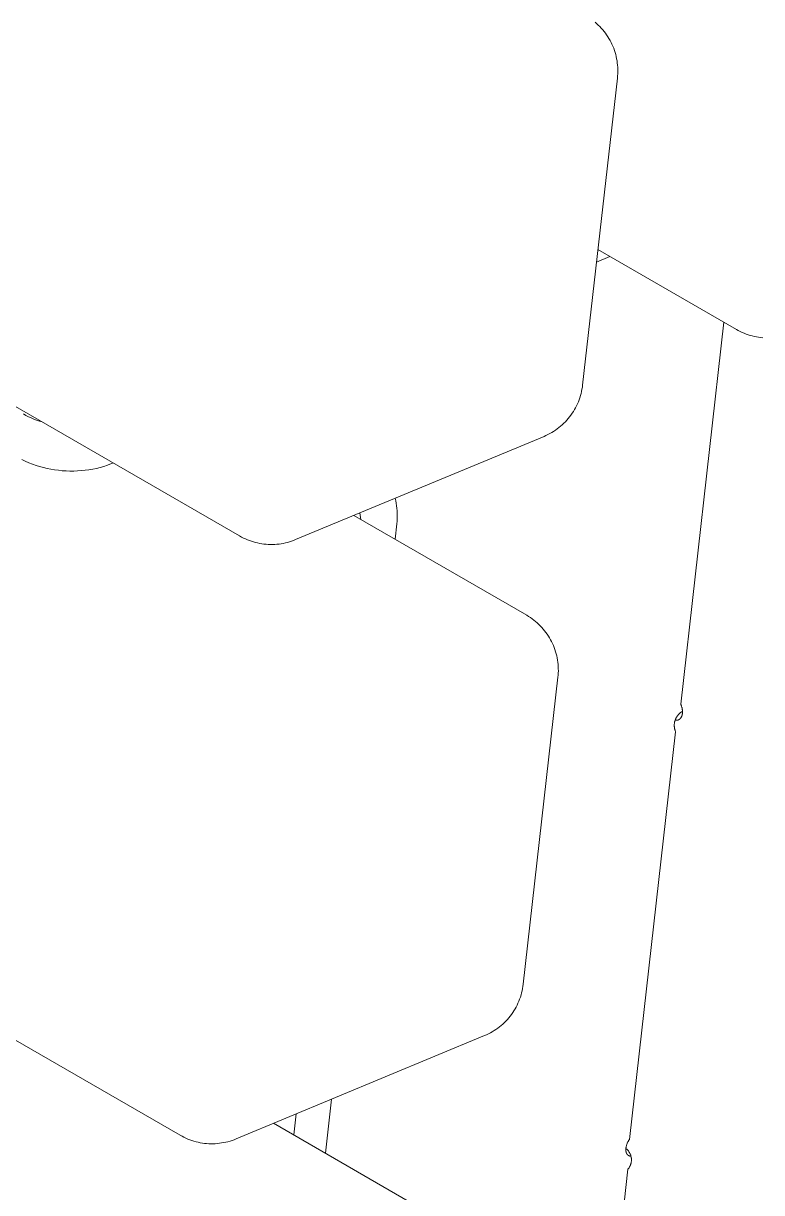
# Model space of a CAD drawing. Header units: millimetres. Extents: x -80 to 4518, y -398 to 2524.
# Drawn here: x 4392.6 to 4450.9, y 2158.3 to 2250.6 of the extents above; entities that cross this region are included whole.
import ezdxf

# ---------------------------------------------------------------- set-up
doc = ezdxf.new("R2010")
doc.units = ezdxf.units.MM
doc.layers.add('ZANO_R', color=7, linetype='Continuous', lineweight=0)

msp = doc.modelspace()

# ---------------------------------------------------------------- linework, layer by layer
at = {"layer": 'ZANO_R'}
for p, q in [((4409.667, 2210.122), (4201.842, 2330.109)), ((4404.972, 2162.824), (4197.147, 2282.812)), ((4437.721, 2250.67), (4437.85, 2250.559)), ((4437.85, 2250.559), (4437.975, 2250.443)), ((4437.975, 2250.443), (4438.096, 2250.323)), ((4438.096, 2250.323), (4438.214, 2250.199)), ((4438.214, 2250.199), (4438.327, 2250.071)), ((4438.327, 2250.071), (4438.435, 2249.939)), ((4438.435, 2249.939), (4438.539, 2249.804)), ((4438.539, 2249.804), (4438.638, 2249.665)), ((4438.638, 2249.665), (4438.733, 2249.523)), ((4438.733, 2249.523), (4438.822, 2249.378)), ((4438.822, 2249.378), (4438.907, 2249.23)), ((4438.907, 2249.23), (4438.986, 2249.079)), ((4438.986, 2249.079), (4439.06, 2248.925)), ((4439.06, 2248.925), (4439.129, 2248.769)), ((4439.129, 2248.769), (4439.193, 2248.611)), ((4439.193, 2248.611), (4439.251, 2248.45)), ((4439.251, 2248.45), (4439.303, 2248.288)), ((4439.303, 2248.288), (4439.351, 2248.124)), ((4439.351, 2248.124), (4439.392, 2247.959)), ((4439.392, 2247.959), (4439.428, 2247.792)), ((4439.428, 2247.792), (4439.458, 2247.624)), ((4439.458, 2247.624), (4439.482, 2247.455)), ((4439.482, 2247.455), (4439.501, 2247.286)), ((4439.501, 2247.286), (4439.513, 2247.115)), ((4439.513, 2247.115), (4439.52, 2246.945)), ((4439.49, 2246.264), (4436.743, 2222.037)), ((4439.506, 2246.434), (4439.49, 2246.264)), ((4439.517, 2246.604), (4439.506, 2246.434)), ((4439.521, 2246.774), (4439.517, 2246.604)), ((4439.52, 2246.945), (4439.521, 2246.774)), ((4448.882, 2226.419), (4437.955, 2232.728)), ((4438.899, 2232.183), (4437.844, 2231.745)), ((4447.898, 2226.987), (4444.482, 2196.853)), ((4449.031, 2226.336), (4448.882, 2226.419)), ((4449.182, 2226.259), (4449.031, 2226.336)), ((4449.336, 2226.187), (4449.182, 2226.259)), ((4449.492, 2226.12), (4449.336, 2226.187)), ((4449.651, 2226.059), (4449.492, 2226.12)), ((4449.811, 2226.002), (4449.651, 2226.059)), ((4449.973, 2225.952), (4449.811, 2226.002)), ((4450.137, 2225.907), (4449.973, 2225.952)), ((4450.302, 2225.867), (4450.137, 2225.907)), ((4450.469, 2225.833), (4450.302, 2225.867)), ((4450.636, 2225.805), (4450.469, 2225.833)), ((4450.805, 2225.783), (4450.636, 2225.805)), ((4450.974, 2225.766), (4450.805, 2225.783)), ((4436.574, 2221.197), (4436.523, 2221.033)), ((4436.619, 2221.362), (4436.574, 2221.197)), ((4436.659, 2221.529), (4436.619, 2221.362)), ((4436.693, 2221.698), (4436.659, 2221.529)), ((4436.721, 2221.867), (4436.693, 2221.698)), ((4436.743, 2222.037), (4436.721, 2221.867)), ((4436.185, 2220.245), (4436.102, 2220.095)), ((4436.264, 2220.398), (4436.185, 2220.245)), ((4436.337, 2220.553), (4436.264, 2220.398)), ((4436.404, 2220.711), (4436.337, 2220.553)), ((4436.466, 2220.871), (4436.404, 2220.711)), ((4436.523, 2221.033), (4436.466, 2220.871)), ((4392.801, 2219.639), (4392.599, 2219.75)), ((4393.007, 2219.536), (4392.801, 2219.639)), ((4393.217, 2219.439), (4393.007, 2219.536)), ((4393.429, 2219.349), (4393.217, 2219.439)), ((4393.644, 2219.265), (4393.429, 2219.349)), ((4435.611, 2219.393), (4435.498, 2219.263)), ((4435.718, 2219.527), (4435.611, 2219.393)), ((4435.822, 2219.664), (4435.718, 2219.527)), ((4435.92, 2219.804), (4435.822, 2219.664)), ((4436.014, 2219.948), (4435.92, 2219.804)), ((4436.102, 2220.095), (4436.014, 2219.948)), ((4393.862, 2219.189), (4393.644, 2219.265)), ((4394.082, 2219.12), (4393.862, 2219.189)), ((4434.597, 2218.473), (4434.454, 2218.379)), ((4434.737, 2218.572), (4434.597, 2218.473)), ((4434.874, 2218.676), (4434.737, 2218.572)), ((4435.007, 2218.785), (4434.874, 2218.676)), ((4435.136, 2218.898), (4435.007, 2218.785)), ((4435.261, 2219.016), (4435.136, 2218.898)), ((4435.382, 2219.138), (4435.261, 2219.016)), ((4435.498, 2219.263), (4435.382, 2219.138)), ((4433.694, 2217.983), (4414.086, 2209.835)), ((4433.851, 2218.052), (4433.694, 2217.983)), ((4434.006, 2218.126), (4433.851, 2218.052)), ((4434.158, 2218.205), (4434.006, 2218.126)), ((4434.308, 2218.289), (4434.158, 2218.205)), ((4434.454, 2218.379), (4434.308, 2218.289)), ((4392.75, 2216.024), (4392.476, 2216.152)), ((4393.028, 2215.906), (4392.75, 2216.024)), ((4393.31, 2215.797), (4393.028, 2215.906)), ((4393.596, 2215.698), (4393.31, 2215.797)), ((4393.884, 2215.608), (4393.596, 2215.698)), ((4398.955, 2215.612), (4398.663, 2215.532)), ((4399.243, 2215.703), (4398.955, 2215.612)), ((4399.684, 2215.886), (4399.243, 2215.703)), ((4394.176, 2215.528), (4393.884, 2215.608)), ((4394.47, 2215.458), (4394.176, 2215.528)), ((4394.766, 2215.398), (4394.47, 2215.458)), ((4395.064, 2215.347), (4394.766, 2215.398)), ((4395.364, 2215.307), (4395.064, 2215.347)), ((4395.665, 2215.277), (4395.364, 2215.307)), ((4395.966, 2215.257), (4395.665, 2215.277)), ((4396.269, 2215.247), (4395.966, 2215.257)), ((4396.571, 2215.247), (4396.269, 2215.247)), ((4396.873, 2215.258), (4396.571, 2215.247)), ((4397.175, 2215.278), (4396.873, 2215.258)), ((4397.475, 2215.309), (4397.175, 2215.278)), ((4397.775, 2215.35), (4397.475, 2215.309)), ((4398.073, 2215.4), (4397.775, 2215.35)), ((4398.369, 2215.461), (4398.073, 2215.4)), ((4398.663, 2215.532), (4398.369, 2215.461)), ((4421.953, 2213.104), (4421.995, 2212.906)), ((4421.995, 2212.906), (4422.03, 2212.707)), ((4419.152, 2211.94), (4419.188, 2211.765)), ((4422.03, 2212.707), (4422.058, 2212.506)), ((4422.058, 2212.506), (4422.08, 2212.305)), ((4422.08, 2212.305), (4422.096, 2212.103)), ((4422.096, 2212.103), (4422.105, 2211.901)), ((4418.675, 2211.742), (4432.326, 2203.86)), ((4419.188, 2211.765), (4419.219, 2211.589)), ((4419.219, 2211.589), (4419.246, 2211.412)), ((4422.075, 2211.093), (4421.935, 2209.859)), ((4422.092, 2211.294), (4422.075, 2211.093)), ((4422.103, 2211.497), (4422.092, 2211.294)), ((4422.107, 2211.699), (4422.103, 2211.497)), ((4422.105, 2211.901), (4422.107, 2211.699)), ((4409.816, 2210.039), (4409.667, 2210.122)), ((4409.967, 2209.962), (4409.816, 2210.039)), ((4410.121, 2209.89), (4409.967, 2209.962)), ((4410.277, 2209.823), (4410.121, 2209.89)), ((4410.436, 2209.761), (4410.277, 2209.823)), ((4410.596, 2209.705), (4410.436, 2209.761)), ((4410.758, 2209.654), (4410.596, 2209.705)), ((4410.922, 2209.609), (4410.758, 2209.654)), ((4411.087, 2209.57), (4410.922, 2209.609)), ((4411.254, 2209.536), (4411.087, 2209.57)), ((4411.421, 2209.508), (4411.254, 2209.536)), ((4411.589, 2209.485), (4411.421, 2209.508)), ((4411.759, 2209.468), (4411.589, 2209.485)), ((4411.928, 2209.457), (4411.759, 2209.468)), ((4412.098, 2209.452), (4411.928, 2209.457)), ((4412.268, 2209.453), (4412.098, 2209.452)), ((4412.438, 2209.459), (4412.268, 2209.453)), ((4412.607, 2209.471), (4412.438, 2209.459)), ((4412.776, 2209.489), (4412.607, 2209.471)), ((4412.944, 2209.512), (4412.776, 2209.489)), ((4413.112, 2209.542), (4412.944, 2209.512)), ((4413.278, 2209.577), (4413.112, 2209.542)), ((4413.443, 2209.617), (4413.278, 2209.577)), ((4413.606, 2209.663), (4413.443, 2209.617)), ((4413.768, 2209.715), (4413.606, 2209.663)), ((4413.928, 2209.772), (4413.768, 2209.715)), ((4414.086, 2209.835), (4413.928, 2209.772)), ((4432.326, 2203.86), (4432.473, 2203.772)), ((4432.473, 2203.772), (4432.616, 2203.68)), ((4432.616, 2203.68), (4432.756, 2203.582)), ((4432.756, 2203.582), (4432.892, 2203.48)), ((4432.892, 2203.48), (4433.025, 2203.373)), ((4433.025, 2203.373), (4433.155, 2203.261)), ((4433.155, 2203.261), (4433.28, 2203.146)), ((4433.28, 2203.146), (4433.401, 2203.026)), ((4433.401, 2203.026), (4433.518, 2202.902)), ((4433.518, 2202.902), (4433.631, 2202.774)), ((4433.631, 2202.774), (4433.74, 2202.642)), ((4433.74, 2202.642), (4433.844, 2202.507)), ((4433.844, 2202.507), (4433.943, 2202.368)), ((4433.943, 2202.368), (4434.037, 2202.226)), ((4434.037, 2202.226), (4434.127, 2202.081)), ((4434.127, 2202.081), (4434.211, 2201.933)), ((4434.211, 2201.933), (4434.291, 2201.782)), ((4434.291, 2201.782), (4434.365, 2201.628)), ((4434.365, 2201.628), (4434.434, 2201.472)), ((4434.434, 2201.472), (4434.497, 2201.314)), ((4434.497, 2201.314), (4434.556, 2201.153)), ((4434.556, 2201.153), (4434.608, 2200.991)), ((4434.608, 2200.991), (4434.655, 2200.827)), ((4434.655, 2200.827), (4434.697, 2200.662)), ((4434.697, 2200.662), (4434.732, 2200.495)), ((4434.732, 2200.495), (4434.763, 2200.327)), ((4434.763, 2200.327), (4434.787, 2200.158)), ((4434.787, 2200.158), (4434.805, 2199.988)), ((4434.805, 2199.988), (4434.818, 2199.818)), ((4434.811, 2199.136), (4434.795, 2198.967)), ((4434.821, 2199.307), (4434.811, 2199.136)), ((4434.818, 2199.818), (4434.825, 2199.648)), ((4434.826, 2199.477), (4434.821, 2199.307)), ((4434.825, 2199.648), (4434.826, 2199.477)), ((4434.795, 2198.967), (4432.048, 2174.74)), ((4444.482, 2196.853), (4444.496, 2196.821)), ((4444.496, 2196.821), (4444.511, 2196.789)), ((4444.511, 2196.789), (4444.524, 2196.756)), ((4444.513, 2196.21), (4444.55, 2196.235)), ((4444.524, 2196.756), (4444.537, 2196.722)), ((4444.537, 2196.722), (4444.549, 2196.688)), ((4444.549, 2196.688), (4444.56, 2196.654)), ((4444.55, 2196.235), (4444.587, 2196.259)), ((4444.56, 2196.654), (4444.571, 2196.619)), ((4444.571, 2196.619), (4444.581, 2196.584)), ((4444.581, 2196.584), (4444.589, 2196.548)), ((4444.587, 2196.259), (4444.626, 2196.282)), ((4444.589, 2196.548), (4444.597, 2196.512)), ((4444.597, 2196.512), (4444.605, 2196.477)), ((4444.605, 2196.477), (4444.611, 2196.441)), ((4444.611, 2196.441), (4444.616, 2196.405)), ((4444.616, 2196.405), (4444.62, 2196.369)), ((4444.62, 2196.369), (4444.623, 2196.333)), ((4444.623, 2196.333), (4444.625, 2196.298)), ((4444.625, 2196.298), (4444.626, 2196.263)), ((4444.626, 2196.263), (4444.626, 2196.228)), ((4443.981, 2195.27), (4443.985, 2195.314)), ((4443.985, 2195.314), (4443.991, 2195.359)), ((4443.991, 2195.359), (4443.998, 2195.403)), ((4443.998, 2195.403), (4444.007, 2195.446)), ((4444.007, 2195.446), (4444.018, 2195.49)), ((4444.018, 2195.49), (4444.03, 2195.533)), ((4444.03, 2195.533), (4444.043, 2195.575)), ((4444.043, 2195.575), (4444.058, 2195.617)), ((4444.062, 2195.577), (4444.053, 2195.578)), ((4444.058, 2195.617), (4444.074, 2195.659)), ((4444.072, 2195.576), (4444.062, 2195.577)), ((4444.081, 2195.575), (4444.072, 2195.576)), ((4444.074, 2195.659), (4444.092, 2195.7)), ((4444.09, 2195.574), (4444.081, 2195.575)), ((4444.099, 2195.574), (4444.09, 2195.574)), ((4444.092, 2195.7), (4444.111, 2195.74)), ((4444.108, 2195.573), (4444.099, 2195.574)), ((4444.118, 2195.573), (4444.108, 2195.573)), ((4444.111, 2195.74), (4444.132, 2195.779)), ((4444.127, 2195.573), (4444.118, 2195.573)), ((4444.136, 2195.573), (4444.127, 2195.573)), ((4444.132, 2195.779), (4444.154, 2195.818)), ((4444.145, 2195.573), (4444.136, 2195.573)), ((4444.154, 2195.574), (4444.145, 2195.573)), ((4444.154, 2195.818), (4444.177, 2195.856)), ((4444.163, 2195.574), (4444.154, 2195.574)), ((4444.172, 2195.575), (4444.163, 2195.574)), ((4444.181, 2195.576), (4444.172, 2195.575)), ((4444.177, 2195.856), (4444.202, 2195.893)), ((4444.19, 2195.577), (4444.181, 2195.576)), ((4444.198, 2195.579), (4444.19, 2195.577)), ((4444.207, 2195.58), (4444.198, 2195.579)), ((4444.202, 2195.893), (4444.228, 2195.93)), ((4444.216, 2195.582), (4444.207, 2195.58)), ((4444.225, 2195.584), (4444.216, 2195.582)), ((4444.233, 2195.586), (4444.225, 2195.584)), ((4444.228, 2195.93), (4444.255, 2195.965)), ((4444.242, 2195.588), (4444.233, 2195.586)), ((4444.25, 2195.59), (4444.242, 2195.588)), ((4444.259, 2195.593), (4444.25, 2195.59)), ((4444.255, 2195.965), (4444.283, 2195.999)), ((4444.267, 2195.595), (4444.259, 2195.593)), ((4444.275, 2195.598), (4444.267, 2195.595)), ((4444.284, 2195.601), (4444.275, 2195.598)), ((4444.283, 2195.999), (4444.313, 2196.033)), ((4444.292, 2195.604), (4444.284, 2195.601)), ((4444.3, 2195.608), (4444.292, 2195.604)), ((4444.308, 2195.611), (4444.3, 2195.608)), ((4444.316, 2195.615), (4444.308, 2195.611)), ((4444.313, 2196.033), (4444.344, 2196.065)), ((4444.324, 2195.619), (4444.316, 2195.615)), ((4444.331, 2195.623), (4444.324, 2195.619)), ((4444.339, 2195.627), (4444.331, 2195.623)), ((4444.347, 2195.631), (4444.339, 2195.627)), ((4444.344, 2196.065), (4444.375, 2196.096)), ((4444.354, 2195.636), (4444.347, 2195.631)), ((4444.361, 2195.64), (4444.354, 2195.636)), ((4444.369, 2195.645), (4444.361, 2195.64)), ((4444.376, 2195.65), (4444.369, 2195.645)), ((4444.375, 2196.096), (4444.408, 2196.127)), ((4444.383, 2195.655), (4444.376, 2195.65)), ((4444.39, 2195.66), (4444.383, 2195.655)), ((4444.397, 2195.665), (4444.39, 2195.66)), ((4444.404, 2195.671), (4444.397, 2195.665)), ((4444.411, 2195.677), (4444.404, 2195.671)), ((4444.408, 2196.127), (4444.442, 2196.155)), ((4444.417, 2195.682), (4444.411, 2195.677)), ((4444.424, 2195.688), (4444.417, 2195.682)), ((4444.43, 2195.694), (4444.424, 2195.688)), ((4444.437, 2195.7), (4444.43, 2195.694)), ((4444.443, 2195.707), (4444.437, 2195.7)), ((4444.442, 2196.155), (4444.477, 2196.183)), ((4444.449, 2195.713), (4444.443, 2195.707)), ((4444.455, 2195.719), (4444.449, 2195.713)), ((4444.461, 2195.726), (4444.455, 2195.719)), ((4444.467, 2195.733), (4444.461, 2195.726)), ((4444.478, 2195.747), (4444.467, 2195.733)), ((4444.477, 2196.183), (4444.513, 2196.21)), ((4444.489, 2195.761), (4444.478, 2195.747)), ((4444.499, 2195.775), (4444.489, 2195.761)), ((4444.509, 2195.79), (4444.499, 2195.775)), ((4444.519, 2195.806), (4444.509, 2195.79)), ((4444.528, 2195.821), (4444.519, 2195.806)), ((4444.534, 2195.833), (4444.528, 2195.821)), ((4444.54, 2195.844), (4444.534, 2195.833)), ((4444.546, 2195.856), (4444.54, 2195.844)), ((4444.552, 2195.868), (4444.546, 2195.856)), ((4444.557, 2195.881), (4444.552, 2195.868)), ((4444.563, 2195.893), (4444.557, 2195.881)), ((4444.568, 2195.906), (4444.563, 2195.893)), ((4444.573, 2195.919), (4444.568, 2195.906)), ((4444.578, 2195.933), (4444.573, 2195.919)), ((4444.582, 2195.946), (4444.578, 2195.933)), ((4444.587, 2195.96), (4444.582, 2195.946)), ((4444.591, 2195.974), (4444.587, 2195.96)), ((4444.595, 2195.989), (4444.591, 2195.974)), ((4444.599, 2196.003), (4444.595, 2195.989)), ((4444.602, 2196.018), (4444.599, 2196.003)), ((4444.605, 2196.033), (4444.602, 2196.018)), ((4444.611, 2196.064), (4444.605, 2196.033)), ((4444.616, 2196.095), (4444.611, 2196.064)), ((4444.62, 2196.128), (4444.616, 2196.095)), ((4444.623, 2196.161), (4444.62, 2196.128)), ((4444.625, 2196.194), (4444.623, 2196.161)), ((4444.626, 2196.228), (4444.625, 2196.194)), ((4440.436, 2162.498), (4444.082, 2194.66)), ((4443.977, 2195.181), (4443.978, 2195.225)), ((4443.977, 2195.136), (4443.977, 2195.181)), ((4443.979, 2195.092), (4443.977, 2195.136)), ((4443.978, 2195.225), (4443.981, 2195.27)), ((4443.983, 2195.047), (4443.979, 2195.092)), ((4443.988, 2195.003), (4443.983, 2195.047)), ((4443.994, 2194.959), (4443.988, 2195.003)), ((4444.002, 2194.915), (4443.994, 2194.959)), ((4444.012, 2194.871), (4444.002, 2194.915)), ((4444.023, 2194.828), (4444.012, 2194.871)), ((4444.036, 2194.786), (4444.023, 2194.828)), ((4444.05, 2194.743), (4444.036, 2194.786)), ((4444.065, 2194.701), (4444.05, 2194.743)), ((4444.082, 2194.66), (4444.065, 2194.701)), ((4431.964, 2174.232), (4431.924, 2174.065)), ((4431.997, 2174.401), (4431.964, 2174.232)), ((4432.026, 2174.57), (4431.997, 2174.401)), ((4432.048, 2174.74), (4432.026, 2174.57)), ((4431.641, 2173.256), (4431.568, 2173.101)), ((4431.709, 2173.414), (4431.641, 2173.256)), ((4431.771, 2173.574), (4431.709, 2173.414)), ((4431.828, 2173.736), (4431.771, 2173.574)), ((4431.879, 2173.9), (4431.828, 2173.736)), ((4431.924, 2174.065), (4431.879, 2173.9)), ((4431.126, 2172.367), (4431.023, 2172.229)), ((4431.225, 2172.507), (4431.126, 2172.367)), ((4431.318, 2172.651), (4431.225, 2172.507)), ((4431.407, 2172.798), (4431.318, 2172.651)), ((4431.49, 2172.948), (4431.407, 2172.798)), ((4431.568, 2173.101), (4431.49, 2172.948)), ((4430.179, 2171.379), (4430.042, 2171.275)), ((4430.311, 2171.488), (4430.179, 2171.379)), ((4430.44, 2171.601), (4430.311, 2171.488)), ((4430.565, 2171.719), (4430.44, 2171.601)), ((4430.686, 2171.84), (4430.565, 2171.719)), ((4430.803, 2171.966), (4430.686, 2171.84)), ((4430.915, 2172.096), (4430.803, 2171.966)), ((4431.023, 2172.229), (4430.915, 2172.096)), ((4428.998, 2170.686), (4409.391, 2162.537)), ((4429.156, 2170.755), (4428.998, 2170.686)), ((4429.311, 2170.829), (4429.156, 2170.755)), ((4429.463, 2170.908), (4429.311, 2170.829)), ((4429.612, 2170.992), (4429.463, 2170.908)), ((4429.759, 2171.082), (4429.612, 2170.992)), ((4429.902, 2171.176), (4429.759, 2171.082)), ((4430.042, 2171.275), (4429.902, 2171.176)), ((4416.925, 2165.668), (4416.442, 2161.406)), ((4414.124, 2164.504), (4413.936, 2162.852)), ((4412.351, 2163.768), (4426.833, 2155.407)), ((4405.121, 2162.742), (4404.972, 2162.824)), ((4405.272, 2162.665), (4405.121, 2162.742)), ((4405.426, 2162.593), (4405.272, 2162.665)), ((4405.582, 2162.526), (4405.426, 2162.593)), ((4405.74, 2162.464), (4405.582, 2162.526)), ((4405.901, 2162.408), (4405.74, 2162.464)), ((4406.063, 2162.357), (4405.901, 2162.408)), ((4406.227, 2162.312), (4406.063, 2162.357)), ((4406.392, 2162.273), (4406.227, 2162.312)), ((4406.558, 2162.239), (4406.392, 2162.273)), ((4406.726, 2162.211), (4406.558, 2162.239)), ((4406.894, 2162.188), (4406.726, 2162.211)), ((4407.063, 2162.171), (4406.894, 2162.188)), ((4407.233, 2162.16), (4407.063, 2162.171)), ((4407.403, 2162.155), (4407.233, 2162.16)), ((4407.573, 2162.156), (4407.403, 2162.155)), ((4407.742, 2162.162), (4407.573, 2162.156)), ((4407.912, 2162.174), (4407.742, 2162.162)), ((4408.081, 2162.192), (4407.912, 2162.174)), ((4408.249, 2162.215), (4408.081, 2162.192)), ((4408.416, 2162.245), (4408.249, 2162.215)), ((4408.583, 2162.279), (4408.416, 2162.245)), ((4408.748, 2162.32), (4408.583, 2162.279)), ((4408.911, 2162.366), (4408.748, 2162.32)), ((4409.073, 2162.418), (4408.911, 2162.366)), ((4409.233, 2162.475), (4409.073, 2162.418)), ((4409.391, 2162.537), (4409.233, 2162.475)), ((4440.217, 2162.053), (4440.229, 2162.09)), ((4440.229, 2162.09), (4440.242, 2162.127)), ((4440.242, 2162.127), (4440.256, 2162.163)), ((4440.256, 2162.163), (4440.271, 2162.199)), ((4440.271, 2162.199), (4440.286, 2162.234)), ((4440.286, 2162.234), (4440.303, 2162.27)), ((4440.303, 2162.27), (4440.32, 2162.304)), ((4440.32, 2162.304), (4440.338, 2162.338)), ((4440.338, 2162.338), (4440.357, 2162.372)), ((4440.357, 2162.372), (4440.376, 2162.405)), ((4440.376, 2162.405), (4440.395, 2162.437)), ((4440.395, 2162.437), (4440.415, 2162.468)), ((4440.415, 2162.468), (4440.436, 2162.498)), ((4440.155, 2161.7), (4440.156, 2161.733)), ((4440.155, 2161.668), (4440.155, 2161.7)), ((4440.155, 2161.652), (4440.155, 2161.668)), ((4440.156, 2161.637), (4440.155, 2161.652)), ((4440.156, 2161.733), (4440.158, 2161.767)), ((4440.157, 2161.622), (4440.156, 2161.637)), ((4440.158, 2161.607), (4440.157, 2161.622)), ((4440.158, 2161.767), (4440.162, 2161.801)), ((4440.159, 2161.592), (4440.158, 2161.607)), ((4440.159, 2161.78), (4440.19, 2161.755)), ((4440.161, 2161.577), (4440.159, 2161.592)), ((4440.163, 2161.563), (4440.161, 2161.577)), ((4440.162, 2161.801), (4440.166, 2161.836)), ((4440.165, 2161.549), (4440.163, 2161.563)), ((4440.168, 2161.535), (4440.165, 2161.549)), ((4440.166, 2161.836), (4440.172, 2161.872)), ((4440.17, 2161.521), (4440.168, 2161.535)), ((4440.173, 2161.508), (4440.17, 2161.521)), ((4440.172, 2161.872), (4440.178, 2161.908)), ((4440.176, 2161.495), (4440.173, 2161.508)), ((4440.18, 2161.482), (4440.176, 2161.495)), ((4440.178, 2161.908), (4440.186, 2161.944)), ((4440.183, 2161.47), (4440.18, 2161.482)), ((4440.187, 2161.457), (4440.183, 2161.47)), ((4440.186, 2161.944), (4440.195, 2161.98)), ((4440.191, 2161.446), (4440.187, 2161.457)), ((4440.19, 2161.755), (4440.219, 2161.729)), ((4440.196, 2161.431), (4440.191, 2161.446)), ((4440.195, 2161.98), (4440.205, 2162.017)), ((4440.202, 2161.417), (4440.196, 2161.431)), ((4440.208, 2161.404), (4440.202, 2161.417)), ((4440.205, 2162.017), (4440.217, 2162.053)), ((4440.214, 2161.39), (4440.208, 2161.404)), ((4440.221, 2161.377), (4440.214, 2161.39)), ((4440.219, 2161.729), (4440.248, 2161.703)), ((4440.228, 2161.364), (4440.221, 2161.377)), ((4440.235, 2161.351), (4440.228, 2161.364)), ((4440.243, 2161.339), (4440.235, 2161.351)), ((4440.247, 2161.333), (4440.243, 2161.339)), ((4440.251, 2161.327), (4440.247, 2161.333)), ((4440.248, 2161.703), (4440.276, 2161.675)), ((4440.256, 2161.322), (4440.251, 2161.327)), ((4440.26, 2161.316), (4440.256, 2161.322)), ((4440.264, 2161.31), (4440.26, 2161.316)), ((4440.269, 2161.305), (4440.264, 2161.31)), ((4440.273, 2161.299), (4440.269, 2161.305)), ((4440.278, 2161.294), (4440.273, 2161.299)), ((4440.276, 2161.675), (4440.303, 2161.647)), ((4440.283, 2161.289), (4440.278, 2161.294)), ((4440.288, 2161.284), (4440.283, 2161.289)), ((4440.293, 2161.279), (4440.288, 2161.284)), ((4440.298, 2161.274), (4440.293, 2161.279)), ((4440.303, 2161.269), (4440.298, 2161.274)), ((4440.303, 2161.647), (4440.328, 2161.617)), ((4440.308, 2161.264), (4440.303, 2161.269)), ((4440.314, 2161.26), (4440.308, 2161.264)), ((4440.319, 2161.255), (4440.314, 2161.26)), ((4440.325, 2161.251), (4440.319, 2161.255)), ((4440.33, 2161.247), (4440.325, 2161.251)), ((4440.328, 2161.617), (4440.353, 2161.587)), ((4440.336, 2161.242), (4440.33, 2161.247)), ((4440.342, 2161.238), (4440.336, 2161.242)), ((4440.348, 2161.235), (4440.342, 2161.238)), ((4440.353, 2161.231), (4440.348, 2161.235)), ((4440.353, 2161.587), (4440.377, 2161.556)), ((4440.359, 2161.227), (4440.353, 2161.231)), ((4440.366, 2161.224), (4440.359, 2161.227)), ((4440.372, 2161.22), (4440.366, 2161.224)), ((4440.378, 2161.217), (4440.372, 2161.22)), ((4440.377, 2161.556), (4440.4, 2161.524)), ((4440.384, 2161.214), (4440.378, 2161.217)), ((4440.391, 2161.211), (4440.384, 2161.214)), ((4440.397, 2161.208), (4440.391, 2161.211)), ((4440.404, 2161.205), (4440.397, 2161.208)), ((4440.4, 2161.524), (4440.421, 2161.491)), ((4440.41, 2161.203), (4440.404, 2161.205)), ((4440.417, 2161.2), (4440.41, 2161.203)), ((4440.424, 2161.198), (4440.417, 2161.2)), ((4440.421, 2161.491), (4440.441, 2161.457)), ((4440.431, 2161.196), (4440.424, 2161.198)), ((4440.438, 2161.194), (4440.431, 2161.196)), ((4440.445, 2161.192), (4440.438, 2161.194)), ((4440.441, 2161.457), (4440.461, 2161.423)), ((4440.452, 2161.19), (4440.445, 2161.192)), ((4440.459, 2161.188), (4440.452, 2161.19)), ((4440.466, 2161.187), (4440.459, 2161.188)), ((4440.461, 2161.423), (4440.479, 2161.388)), ((4440.473, 2161.185), (4440.466, 2161.187)), ((4440.48, 2161.184), (4440.473, 2161.185)), ((4440.479, 2161.388), (4440.495, 2161.353)), ((4440.488, 2161.183), (4440.48, 2161.184)), ((4440.495, 2161.182), (4440.488, 2161.183)), ((4440.495, 2161.353), (4440.511, 2161.317)), ((4440.503, 2161.181), (4440.495, 2161.182)), ((4440.51, 2161.181), (4440.503, 2161.181)), ((4440.518, 2161.18), (4440.51, 2161.181)), ((4440.511, 2161.317), (4440.525, 2161.281)), ((4440.525, 2161.18), (4440.518, 2161.18)), ((4440.525, 2161.281), (4440.538, 2161.244)), ((4440.533, 2161.179), (4440.525, 2161.18)), ((4440.538, 2161.244), (4440.55, 2161.206)), ((4440.55, 2161.206), (4440.561, 2161.169)), ((4440.561, 2161.169), (4440.57, 2161.131)), ((4440.414, 2160.267), (4440.392, 2160.235)), ((4440.434, 2160.3), (4440.414, 2160.267)), ((4440.454, 2160.334), (4440.434, 2160.3)), ((4440.472, 2160.369), (4440.454, 2160.334)), ((4440.49, 2160.404), (4440.472, 2160.369)), ((4440.506, 2160.44), (4440.49, 2160.404)), ((4440.52, 2160.476), (4440.506, 2160.44)), ((4440.534, 2160.513), (4440.52, 2160.476)), ((4440.546, 2160.55), (4440.534, 2160.513)), ((4440.557, 2160.588), (4440.546, 2160.55)), ((4440.567, 2160.626), (4440.557, 2160.588)), ((4440.575, 2160.664), (4440.567, 2160.626)), ((4440.57, 2161.131), (4440.577, 2161.092)), ((4440.582, 2160.702), (4440.575, 2160.664)), ((4440.577, 2161.092), (4440.584, 2161.054)), ((4440.587, 2160.741), (4440.582, 2160.702)), ((4440.584, 2161.054), (4440.589, 2161.015)), ((4440.592, 2160.78), (4440.587, 2160.741)), ((4440.589, 2161.015), (4440.593, 2160.976)), ((4440.595, 2160.819), (4440.592, 2160.78)), ((4440.593, 2160.976), (4440.595, 2160.937)), ((4440.595, 2160.937), (4440.597, 2160.898)), ((4440.596, 2160.858), (4440.595, 2160.819)), ((4440.597, 2160.898), (4440.596, 2160.858)), ((4440.32, 2160.142), (4435.337, 2116.2)), ((4440.345, 2160.172), (4440.32, 2160.142)), ((4440.369, 2160.203), (4440.345, 2160.172)), ((4440.392, 2160.235), (4440.369, 2160.203))]:
    msp.add_line(p, q, dxfattribs=at)

doc.saveas('drawing.dxf')
